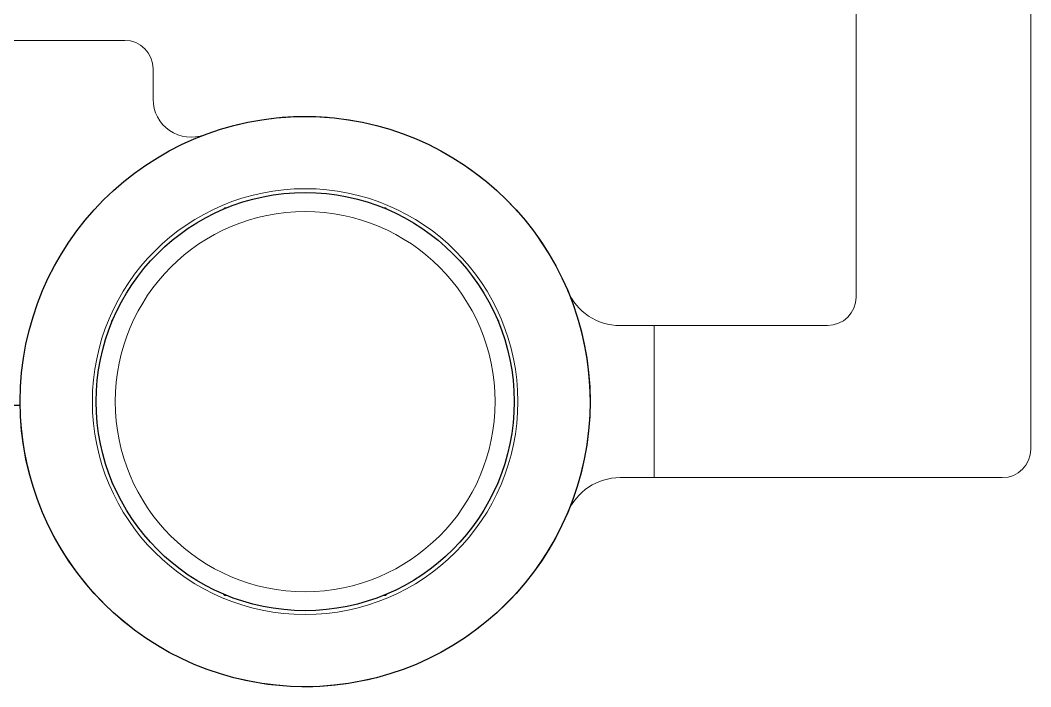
# Model space of a CAD drawing. Header units: inches. Extents: x 129892 to 140765, y 18172 to 24435.
# Drawn here: x 130231.66 to 130258.25, y 22512.59 to 22530.12 of the extents above; entities that cross this region are included whole.
import ezdxf

# ---------------------------------------------------------------- set-up
doc = ezdxf.new("R2010")
doc.units = ezdxf.units.IN
doc.header["$MEASUREMENT"] = 0

# ---------------------------------------------------------------- blocks, each defined once
blk = doc.blocks.new('A$C13FC2D51')
at = {"color": 7, "linetype": 'Continuous', "lineweight": 15}
for p, q in [((0.751, 16.994), (42.751, 16.994)), ((43.501, 15.447), (43.501, 16.244))]:
    blk.add_line(p, q, dxfattribs=at)
at = {"color": 144, "linetype": 'Continuous', "lineweight": 0}
for p, q in [((45.388, 12.594), (45.351, 12.556)), ((45.442, 12.594), (45.388, 12.594)), ((49.613, 12.594), (49.56, 12.594)), ((49.651, 12.556), (49.613, 12.594)), ((42.439, 9.644), (42.401, 9.607)), ((42.401, 9.607), (42.401, 9.553)), ((52.601, 9.607), (52.563, 9.644)), ((52.601, 9.553), (52.601, 9.607)), ((42.401, 5.435), (42.401, 5.382)), ((42.401, 5.382), (42.439, 5.344)), ((52.563, 5.344), (52.601, 5.382)), ((52.601, 5.382), (52.601, 5.435)), ((45.351, 2.432), (45.388, 2.394)), ((45.388, 2.394), (45.442, 2.394)), ((49.56, 2.394), (49.613, 2.394)), ((49.613, 2.394), (49.651, 2.432))]:
    blk.add_line(p, q, dxfattribs=at)
blk.add_line((40.002, 7.394), (38.501, 7.394))
at = {"color": 7, "linetype": 'Continuous', "lineweight": 15}
for radius in [5.6, 5.6, 5, 5]:
    blk.add_circle((47.501, 7.494), radius, dxfattribs=at)
blk.add_circle((47.501, 7.494), 5.5)
for centre, radius, start, end in [((42.751, 16.244), 0.75, 0, 90), ((44.501, 15.447), 1, 180, 290.6673), ((47.501, 7.494), 7.5, 180.764, 110.6673)]:
    blk.add_arc(centre, radius, start, end, dxfattribs=at)
blk = doc.blocks.new('A$C7115670D')
at = {"color": 7, "linetype": 'Continuous', "lineweight": 15}
for p, q in [((0.751, 26.6), (48.751, 26.6)), ((49.501, 15.791), (49.501, 25.85)), ((44.751, 22), (0.751, 22)), ((45.501, 15.791), (45.501, 21.25)), ((45.501, 16.688), (49.501, 16.688))]:
    blk.add_line(p, q, dxfattribs=at)
blk.add_circle((47.501, 7.5), 7.5)
for centre, radius, start, end in [((48.751, 25.85), 0.75, 0, 90), ((44.751, 21.25), 0.75, 0, 90), ((44.001, 15.791), 1.5, 292.8854, 0), ((51.001, 15.791), 1.5, 180, 247.1146)]:
    blk.add_arc(centre, radius, start, end, dxfattribs=at)

msp = doc.modelspace()

# ---------------------------------------------------------------- block references
at = {"rotation": 270}
msp.add_blockref('A$C7115670D', (130231.655, 22567.59), dxfattribs=at)
msp.add_blockref('A$C13FC2D51', (130191.654, 22512.595))

doc.saveas('drawing.dxf')
